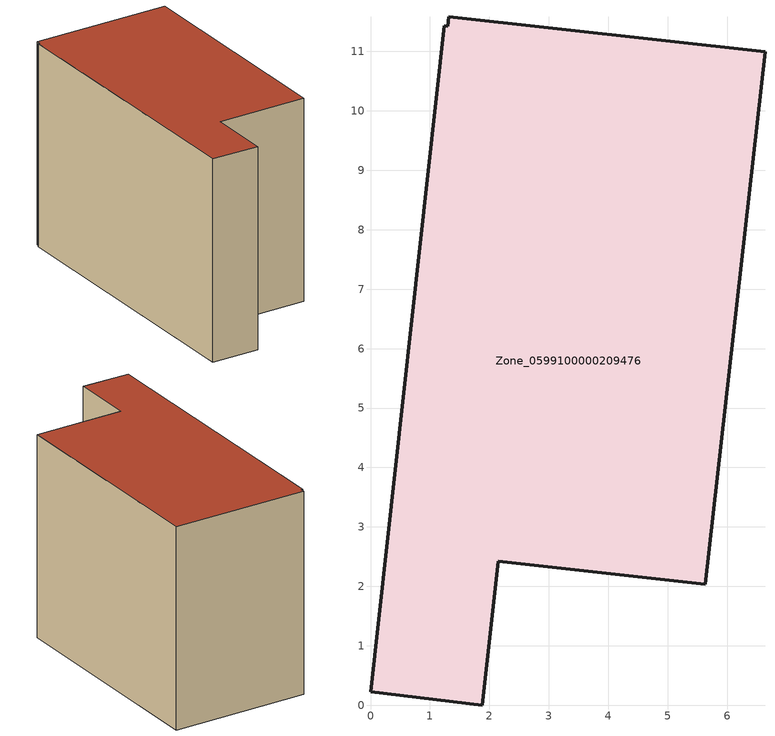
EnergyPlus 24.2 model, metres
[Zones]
Zone_0599100000209476
 floor ground (C_G): 2.15,2.42 1.88,0 0,0.22 1.24,11.43 1.3,11.43 1.31,11.58 6.64,10.99 5.63,2.03 z0
 wall outside (C_F): 1.24,11.43 0,0.22 1.88,0 2.15,2.42 5.63,2.03 6.64,10.99 1.31,11.58 1.3,11.43 1.24,11.43 z0:7.92
 roof outside (C_R): 6.64,10.99 1.31,11.58 1.3,11.43 1.24,11.43 0,0.22 1.88,0 2.15,2.42 5.63,2.03 z7.92
[BUILDING]
Pand.0599100000209476: North Axis=0; Terrain=City; Loads Convergence Tolerance Value=0.04; Temperature Convergence Tolerance Value=0.4; Solar Distribution=FullExterior; Maximum Number of Warmup Days=25; Minimum Number of Warmup Days=1
[Site:Location]
Rotterdam.The.Hague.AP_ZH_NLD Design_Conditions: Latitude=51.96; Longitude=4.45; Time Zone=1; Elevation=-4.5
[SITE:GROUNDTEMPERATURE:BUILDINGSURFACE]
18, 18, 18, 18, 18, 18, 18, 18, 18, 18, 18, 18
[MATERIAL] Thermal Absorptance=0.9; Solar Absorptance=0.7; Visible Absorptance=0.7
Name | Roughness | Thickness | Conductivity | Density | Specific Heat
G.TI.1975-1991 | MediumSmooth | 0.15 | 0.288461 | 540 | 1210
F.TI.1975-1991 | Rough | 0.3 | 0.230769 | 1920 | 840
R.TI.1975-1991 | MediumRough | 0.2 | 0.153846 | 1500 | 1000
[CONSTRUCTION]
C_G: G.TI.1975-1991
C_F: F.TI.1975-1991
C_R: R.TI.1975-1991
[ZONE]
Zone_0599100000209476: Type=1; Multiplier=1; Ceiling Height=Autocalculate; Volume=Autocalculate; Floor Area=autocalculate; Part of Total Floor Area=Yes
[ZONEINFILTRATION:DESIGNFLOWRATE]
Infil_Zone_0599100000209476: Zone or ZoneList or Space or SpaceList=Zone_0599100000209476; Schedule=AlwaysOn; Design Flow Rate Calculation Method=Flow/Area; Flow Rate per Floor Area=0.003; Constant Term Coefficient=1; Temperature Term Coefficient=0; Velocity Term Coefficient=0; Velocity Squared Term Coefficient=0
[HVACTEMPLATE:ZONE:IDEALLOADSAIRSYSTEM]
Zone_0599100000209476: Maximum Heating Supply Air Temperature=50; Minimum Cooling Supply Air Temperature=13; Maximum Heating Supply Air Humidity Ratio=0.0156; Minimum Cooling Supply Air Humidity Ratio=0.0077; Heating Limit=NoLimit; Cooling Limit=NoLimit; Dehumidification Control Type=ConstantSensibleHeatRatio; Cooling Sensible Heat Ratio=0.7; Dehumidification Setpoint=60; Humidification Control Type=None; Humidification Setpoint=30; Outdoor Air Method=None; Outdoor Air Flow Rate per Person=0.00944; Outdoor Air Flow Rate per Zone Floor Area=0; Outdoor Air Flow Rate per Zone=0; Demand Controlled Ventilation Type=None; Outdoor Air Economizer Type=NoEconomizer; Heat Recovery Type=None; Sensible Heat Recovery Effectiveness=0.7; Latent Heat Recovery Effectiveness=0.65
[ZONECONTROL:THERMOSTAT]
ThermostatControl_Zone_0599100000209476: Zone or ZoneList=Zone_0599100000209476; Control Type Schedule=DualSetpointControlType; Control 1=Thermostat_Zone_0599100000209476; Temperature Difference Between Cutout And Setpoint=0
[THERMOSTATSETPOINT:DUALSETPOINT]
Thermostat_Zone_0599100000209476: Heating Setpoint Temperature Schedule=HeatingSetpoint_Zone_0599100000209476; Cooling Setpoint Temperature Schedule=CoolingSetpoint_Zone_0599100000209476
[SCHEDULE:COMPACT]
HeatingSetpoint_Zone_0599100000209476: Through: 12/31, For: AllDays, Until: 24:00, 21
CoolingSetpoint_Zone_0599100000209476: Through: 12/31, For: AllDays, Until: 24:00, 24
DualSetpointControlType: Through: 12/31, For: AllDays, Until: 24:00, 4
AlwaysOn: Through: 12/31, For: AllDays, Until: 24:00, 1
